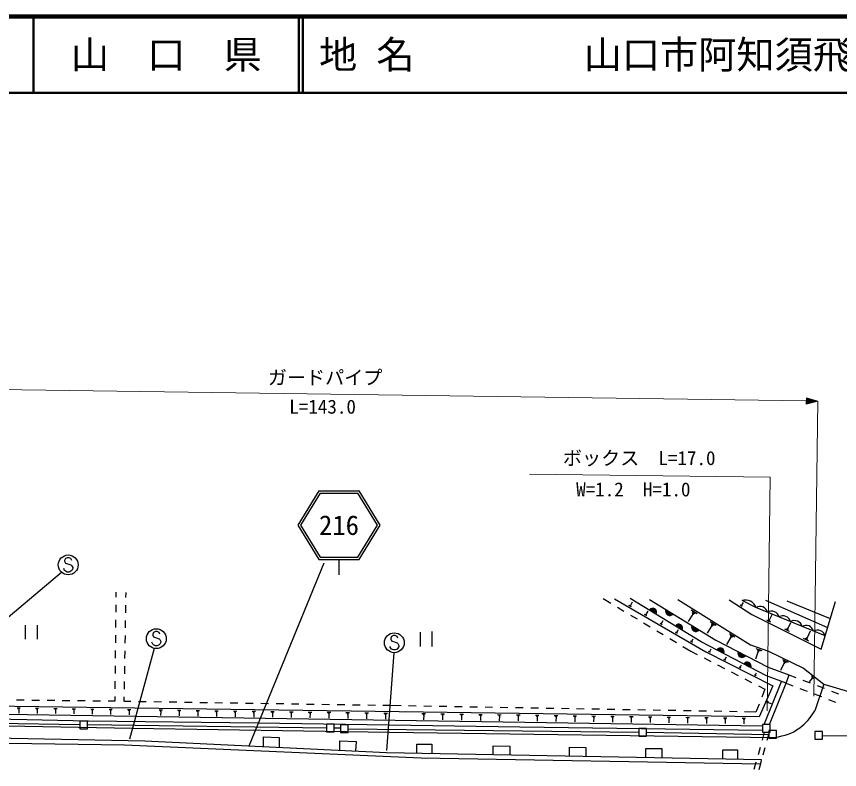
# Model space of a CAD drawing. Units: millimetres, scale not verified. Extents: x 40000 to 680000, y 20000 to 380000.
# Drawn here: x 330758 to 438524, y 281405 to 380000 of the extents above; entities that cross this region are included whole.
import ezdxf
from ezdxf.enums import TextEntityAlignment as Align

# ---------------------------------------------------------------- set-up
doc = ezdxf.new("R2010")
doc.units = ezdxf.units.MM
doc.header["$LTSCALE"] = 1000
for name, color, linetype, lineweight in [('M-BGD', 7, 'Continuous', 25), ('M-BMK-ROW', 30, 'Continuous', 25), ('M-STR-HTXT', 7, 'Continuous', 13), ('M-STR-STRC', 7, 'Continuous', 25), ('M-STR-STRD', 7, 'Continuous', 25), ('M-TTL', 7, 'Continuous', 13), ('M-TTL-LINE', 7, 'Continuous', 50)]:
    doc.layers.add(name, color=color, linetype=linetype, lineweight=lineweight)
doc.layers.add('M-TTL-TXT', color=7, linetype='Continuous')
doc.styles.add('ＭＳ ゴシック', font='')
doc.styles.get('ＭＳ ゴシック').set_extended_font_data('MS Gothic')

msp = doc.modelspace()

# ---------------------------------------------------------------- linework, layer by layer
at = {"layer": 'M-BGD'}
for p, q in [((343783, 304635), (343776, 303987)), ((345098, 303939), (345108, 304565)), ((343765, 302987), (343755, 301987)), ((345064, 301939), (345081, 302939)), ((407558, 303781), (408580, 303170)), ((411283, 302705), (410958, 302894)), ((411233, 302806), (411071, 302901)), ((411224, 302884), (411143, 302932)), ((411184, 302908), (411436, 303341)), ((425791, 302747), (425528, 302919)), ((425754, 302834), (425623, 302920)), ((425750, 302899), (425684, 302942)), ((425717, 302921), (425947, 303271)), ((428846, 303586), (436959, 299980)), ((431625, 303508), (437318, 301166)), ((409438, 302657), (410297, 302144)), ((413213, 301716), (413451, 302123)), ((419342, 301826), (418688, 300779)), ((419113, 302332), (419898, 301842)), ((419228, 302079), (419620, 301834)), ((419244, 301887), (419440, 301764)), ((343744, 300987), (343733, 299987)), ((345031, 299939), (345048, 300939)), ((411155, 301630), (412013, 301117)), ((413307, 301525), (413001, 301703)), ((413260, 301621), (413107, 301710)), ((413251, 301694), (413175, 301738)), ((415224, 300536), (415446, 300917)), ((421599, 300779), (422374, 300295)), ((429515, 300683), (428990, 300944)), ((429427, 300835), (429165, 300966)), ((429405, 300956), (429274, 301021)), ((429339, 300988), (429688, 301689)), ((331877, 300327), (331877, 298464)), ((333486, 300327), (333486, 298464)), ((412872, 300604), (413730, 300091)), ((415311, 300357), (415025, 300524)), ((415267, 300446), (415124, 300530)), ((415259, 300515), (415188, 300557)), ((417215, 299366), (417423, 299723)), ((421825, 300279), (421179, 299245)), ((421712, 300529), (422099, 300287)), ((421728, 300339), (421922, 300218)), ((431965, 299465), (431351, 299770)), ((431862, 299644), (431555, 299796)), ((431836, 299784), (431683, 299860)), ((431760, 299822), (432167, 300642)), ((343723, 298987), (343712, 297987)), ((344998, 297940), (345014, 298940)), ((383609, 299396), (383609, 297533)), ((385133, 299480), (385133, 297533)), ((414588, 299578), (415447, 299065)), ((416305, 298552), (417163, 298038)), ((417297, 299199), (417029, 299355)), ((417256, 299283), (417122, 299361)), ((417248, 299347), (417182, 299386)), ((419139, 298125), (419381, 298539)), ((424307, 298752), (423707, 297792)), ((424097, 299218), (424817, 298767)), ((424202, 298985), (424562, 298760)), ((424217, 298809), (424397, 298696)), ((434509, 298200), (433802, 298552)), ((434391, 298406), (434038, 298581)), ((434361, 298568), (434185, 298655)), ((434273, 298611), (434742, 299554)), ((418022, 297525), (419044, 296914)), ((419263, 298053), (419015, 298198)), ((343701, 296987), (343690, 295987)), ((344964, 295940), (344981, 296940)), ((419044, 296914), (419897, 296476)), ((421612, 296721), (421360, 296849)), ((421486, 296785), (421699, 297205)), ((427877, 296881), (427525, 295862)), ((427582, 297268), (428347, 297004)), ((427729, 297075), (428112, 296943)), ((427781, 296914), (427972, 296848)), ((420787, 296019), (421676, 295562)), ((423622, 295701), (423387, 295821)), ((423505, 295761), (423704, 296153)), ((431289, 295378), (430806, 294384)), ((431037, 295807), (431783, 295445)), ((431163, 295592), (431536, 295411)), ((431196, 295423), (431382, 295332)), ((343680, 294987), (343669, 293987)), ((344931, 293940), (344948, 294940)), ((422566, 295105), (423456, 294648)), ((425616, 294690), (425398, 294801)), ((425507, 294745), (425692, 295110)), ((424345, 294191), (425235, 293735)), ((426124, 293278), (427014, 292821)), ((427594, 293687), (427392, 293789)), ((427493, 293738), (427664, 294075)), ((431517, 292728), (431944, 293789)), ((431881, 293814), (432790, 293466)), ((434920, 293360), (434562, 292907)), ((434840, 293608), (435180, 293340)), ((434878, 293394), (434963, 293327)), ((434880, 293484), (435050, 293350)), ((343658, 292987), (343648, 291987)), ((344897, 291941), (344914, 292940)), ((427903, 292364), (428757, 291926)), ((428659, 287281), (430911, 292946)), ((429352, 287282), (431517, 292728)), ((431517, 292728), (432414, 292383)), ((433724, 293108), (434658, 292751)), ((436478, 292569), (435296, 289080)), ((435592, 292394), (436526, 292037)), ((436478, 292569), (439677, 291631)), ((343637, 290987), (343630, 290340)), ((428757, 291926), (428350, 290894)), ((433347, 292023), (434280, 291664)), ((435213, 291305), (436146, 290946)), ((437460, 291679), (438394, 291322)), ((331761, 290466), (330761, 290477)), ((333761, 290445), (332761, 290456)), ((335761, 290424), (334761, 290434)), ((337761, 290402), (336761, 290413)), ((339761, 290381), (338761, 290392)), ((341761, 290360), (340761, 290370)), ((343630, 290340), (342761, 290349)), ((344870, 290315), (344881, 290941)), ((345752, 290301), (344870, 290315)), ((347752, 290270), (346752, 290285)), ((349752, 290238), (348752, 290254)), ((351751, 290207), (350752, 290222)), ((353751, 290175), (352751, 290191)), ((355751, 290144), (354751, 290159)), ((357751, 290112), (356751, 290128)), ((359750, 290081), (358751, 290096)), ((361750, 290049), (360750, 290065)), ((363750, 290018), (362750, 290033)), ((365750, 289986), (364750, 290002)), ((367749, 289955), (366750, 289970)), ((369749, 289923), (368749, 289939)), ((371749, 289892), (370749, 289907)), ((427984, 289963), (427577, 288931)), ((429028, 290099), (429158, 290391)), ((429109, 290151), (429174, 290297)), ((429174, 290166), (429206, 290239)), ((429190, 290202), (429579, 290030)), ((437080, 290586), (438013, 290227)), ((330859, 289470), (331261, 289464)), ((330958, 289402), (331159, 289399)), ((331008, 289334), (331108, 289333)), ((331058, 289333), (331050, 288798)), ((333259, 289436), (333663, 289431)), ((333359, 289368), (333561, 289365)), ((333409, 289299), (333510, 289298)), ((333459, 289299), (333452, 288760)), ((335662, 289403), (336069, 289397)), ((335763, 289333), (335966, 289331)), ((335812, 289265), (335914, 289264)), ((335863, 289264), (335856, 288721)), ((338067, 289369), (338477, 289363)), ((338169, 289299), (338374, 289297)), ((338219, 289230), (338321, 289229)), ((338270, 289230), (338263, 288683)), ((340475, 289335), (340888, 289330)), ((340578, 289265), (340784, 289262)), ((340628, 289196), (340731, 289194)), ((340680, 289195), (340672, 288645)), ((342886, 289302), (343302, 289296)), ((342989, 289231), (343197, 289228)), ((343040, 289161), (343144, 289160)), ((343092, 289160), (343084, 288607)), ((345300, 289268), (345718, 289262)), ((345404, 289197), (345613, 289194)), ((345455, 289126), (345560, 289125)), ((345507, 289126), (345500, 288568)), ((349433, 289210), (349860, 289204)), ((349539, 289138), (349752, 289135)), ((349591, 289066), (349698, 289064)), ((349644, 289065), (349637, 288497)), ((351857, 289176), (352288, 289170)), ((351964, 289103), (352179, 289100)), ((352017, 289030), (352124, 289029)), ((352071, 289029), (352062, 288454)), ((354285, 289142), (354722, 289136)), ((354394, 289068), (354612, 289065)), ((354447, 288994), (354556, 288993)), ((354502, 288994), (354494, 288411)), ((356719, 289108), (357162, 289102)), ((356829, 289033), (357050, 289030)), ((356883, 288958), (356994, 288957)), ((356939, 288958), (356930, 288368)), ((359159, 289074), (359606, 289068)), ((359270, 288998), (359493, 288995)), ((359325, 288923), (359436, 288921)), ((359381, 288922), (359372, 288325)), ((361604, 289040), (362056, 289034)), ((361716, 288963), (361942, 288960)), ((361771, 288887), (361884, 288885)), ((361828, 288886), (361819, 288282)), ((364054, 289006), (364511, 288999)), ((364167, 288928), (364396, 288925)), ((364223, 288851), (364338, 288849)), ((364281, 288850), (364272, 288240)), ((366509, 288971), (366971, 288965)), ((366623, 288893), (366854, 288889)), ((366680, 288815), (366795, 288813)), ((368968, 288937), (369434, 288930)), ((369084, 288858), (369317, 288854)), ((371432, 288902), (371902, 288896)), ((371548, 288822), (371783, 288819)), ((373749, 289860), (372749, 289876)), ((373899, 288868), (374373, 288861)), ((375748, 289829), (374749, 289845)), ((376371, 288833), (376849, 288827)), ((377748, 289797), (376748, 289813)), ((379630, 289768), (378748, 289782)), ((381107, 289742), (379630, 289768)), ((383107, 289707), (382107, 289724)), ((385106, 289672), (384106, 289690)), ((387106, 289637), (386106, 289655)), ((389106, 289602), (388106, 289620)), ((391105, 289567), (390105, 289585)), ((393105, 289533), (392105, 289550)), ((395105, 289498), (394105, 289515)), ((397104, 289463), (396105, 289480)), ((399104, 289428), (398104, 289445)), ((401104, 289393), (400104, 289411)), ((403104, 289358), (402104, 289376)), ((405103, 289323), (404103, 289341)), ((407103, 289288), (406103, 289306)), ((409103, 289254), (408103, 289271)), ((411102, 289219), (410102, 289236)), ((413102, 289184), (412102, 289201)), ((415102, 289149), (414102, 289166)), ((417101, 289114), (416102, 289132)), ((419101, 289079), (418101, 289097)), ((421101, 289044), (420101, 289062)), ((423100, 289009), (422101, 289027)), ((425100, 288975), (424100, 288992)), ((427577, 288931), (426100, 288957)), ((366738, 288814), (366729, 288199)), ((369141, 288779), (369257, 288778)), ((369199, 288778), (369190, 288158)), ((371606, 288743), (371723, 288742)), ((371664, 288743), (371656, 288116)), ((374017, 288787), (374254, 288784)), ((374075, 288707), (374193, 288706)), ((374134, 288707), (374125, 288075)), ((376489, 288752), (376728, 288749)), ((376548, 288671), (376667, 288670)), ((376608, 288671), (376599, 288033)), ((378847, 288799), (379329, 288792)), ((378966, 288717), (379207, 288713)), ((379025, 288635), (379146, 288634)), ((379085, 288635), (379076, 287992)), ((383842, 288729), (384322, 288722)), ((383961, 288647), (384201, 288644)), ((384020, 288566), (384140, 288565)), ((384080, 288566), (384071, 287926)), ((386322, 288694), (386801, 288687)), ((386441, 288613), (386680, 288609)), ((386500, 288532), (386619, 288531)), ((386559, 288531), (386550, 287894)), ((388801, 288659), (389278, 288653)), ((388919, 288578), (389157, 288575)), ((388978, 288498), (389097, 288496)), ((389037, 288497), (389028, 287862)), ((391278, 288625), (391753, 288618)), ((391396, 288544), (391633, 288541)), ((391454, 288464), (391573, 288462)), ((391513, 288463), (391504, 287830)), ((393753, 288590), (394226, 288584)), ((393871, 288510), (394107, 288506)), ((393929, 288430), (394047, 288428)), ((393988, 288429), (393979, 287799)), ((396227, 288556), (396698, 288549)), ((396344, 288475), (396579, 288472)), ((396402, 288396), (396519, 288394)), ((396460, 288395), (396452, 287767)), ((398699, 288521), (399168, 288514)), ((398815, 288441), (399050, 288438)), ((398873, 288362), (398990, 288360)), ((398932, 288361), (398923, 287735)), ((401169, 288486), (401637, 288480)), ((401285, 288407), (401519, 288404)), ((401342, 288328), (401459, 288326)), ((401401, 288327), (401392, 287703)), ((403638, 288452), (404104, 288445)), ((403753, 288373), (403986, 288369)), ((403810, 288294), (403927, 288292)), ((403869, 288293), (403860, 287672)), ((406104, 288417), (406569, 288411)), ((406219, 288338), (406452, 288335)), ((406276, 288260), (406393, 288258)), ((406334, 288259), (406326, 287640)), ((408570, 288383), (409032, 288376)), ((408684, 288304), (408916, 288301)), ((408741, 288226), (408857, 288225)), ((408799, 288225), (408790, 287608)), ((411033, 288348), (411494, 288342)), ((411147, 288270), (411378, 288267)), ((411204, 288192), (411319, 288191)), ((411261, 288191), (411253, 287577)), ((413495, 288314), (413954, 288308)), ((413608, 288236), (413838, 288233)), ((413665, 288158), (413780, 288157)), ((413722, 288158), (413714, 287545)), ((415955, 288280), (416412, 288273)), ((416068, 288202), (416297, 288198)), ((416124, 288125), (416239, 288123)), ((416181, 288124), (416173, 287514)), ((418413, 288245), (418869, 288239)), ((418526, 288168), (418754, 288164)), ((418582, 288091), (418696, 288089)), ((418639, 288090), (418630, 287482)), ((420870, 288211), (421324, 288204)), ((420982, 288133), (421209, 288130)), ((421038, 288057), (421152, 288055)), ((421095, 288056), (421086, 287450)), ((423325, 288176), (423777, 288170)), ((423437, 288099), (423663, 288096)), ((423492, 288023), (423605, 288022)), ((423549, 288022), (423540, 287419)), ((425778, 288142), (426229, 288136)), ((425890, 288065), (426115, 288062)), ((425945, 287989), (426058, 287988)), ((426001, 287989), (425993, 287387)), ((429450, 287282), (428450, 287282)), ((428450, 287282), (428450, 286282)), ((429450, 286282), (429450, 287282)), ((428662, 286282), (428381, 285262)), ((428450, 286282), (429450, 286282)), ((429065, 285268), (429343, 286284)), ((428116, 284298), (427850, 283334)), ((428539, 283338), (428802, 284303)), ((427585, 282370), (427320, 281405)), ((428013, 281408), (428276, 282373))]:
    msp.add_line(p, q, dxfattribs=at)
for points in [[(409062, 303768), (421027, 296794), (429803, 292342), (428017, 288311), (317924, 289851), (310608, 291434), (307602, 292972), (306116, 294423), (304411, 297294), (302327, 297350), (304527, 293557), (306835, 291483), (310521, 289691), (317875, 288251), (340204, 287793), (362403, 287511), (396678, 286996), (428450, 286554)], [(431517, 292728), (428942, 293655), (420412, 298138), (411114, 303814)], [(413622, 303684), (422323, 298362), (429170, 294828), (431881, 293814)], [(417332, 303682), (426853, 297731), (429206, 296919), (433789, 294692), (436478, 292569)], [(424065, 303640), (427035, 301692), (436113, 297180), (437994, 303401)], [(436639, 298901), (427586, 302633), (425757, 303548)], [(303055, 296095), (303559, 296386), (305126, 293844), (306869, 292273), (310674, 290261), (318028, 288837), (428450, 287123)], [(312988, 287432), (345936, 286819), (379584, 286298), (429992, 285582)], [(363119, 284367), (363119, 285680), (365151, 285595), (365151, 284271)], [(373110, 283896), (373110, 285172), (375227, 285087), (375135, 283800)], [(383185, 283533), (383185, 284748), (385133, 284748), (385133, 283495)], [(393176, 283341), (393176, 284493), (395355, 284477), (395356, 283300)], [(403167, 283150), (403167, 284322), (405285, 284293), (405289, 283109)], [(413157, 282959), (413157, 284156), (415274, 284156), (415275, 282918)], [(423233, 282766), (423233, 283986), (425180, 283986), (425180, 282728)]]:
    msp.add_lwpolyline(points, dxfattribs=at)
for centre, radius, start, end in [((426177, 302101), 1506, 20.69571, 106.17418), ((414056, 302018), 500, 328.59797, 148.59797), ((414056, 302018), 400, 328.59797, 148.59797), ((414056, 302018), 300, 328.59797, 148.59797), ((414056, 302018), 200, 328.59797, 148.59797), ((414056, 302018), 100, 328.59797, 148.59797), ((414056, 302018), 100, 328.59797, 148.59797), ((416294, 302112), 552, 153.99953, 323.09429), ((416294, 302112), 442, 155.36851, 321.72531), ((416294, 302112), 332, 157.65927, 319.43455), ((416294, 302112), 221, 162.28928, 314.80454), ((416294, 302112), 110, 176.91363, 300.1802), ((416294, 302112), 100, 180.21515, 296.87867), ((428099, 301737), 1032, 15.37156, 119.82046), ((429608, 301115), 1032, 15.37156, 119.82046), ((431117, 300493), 1032, 15.37156, 119.82046), ((432626, 299871), 1032, 15.37156, 119.82046), ((417470, 299934), 500, 328.59797, 148.59797), ((417470, 299934), 400, 328.59797, 148.59797), ((417470, 299934), 300, 328.59797, 148.59797), ((417470, 299934), 200, 328.59797, 148.59797), ((417470, 299934), 100, 328.59797, 148.59797), ((417470, 299934), 100, 328.59797, 148.59797), ((419706, 300024), 552, 153.99953, 323.09429), ((419706, 300024), 442, 155.36851, 321.72531), ((419706, 300024), 332, 157.65927, 319.43455), ((419706, 300024), 221, 162.28928, 314.80454), ((419706, 300024), 110, 176.91363, 300.1802), ((419706, 300024), 100, 180.21515, 296.87867), ((434135, 299249), 1032, 15.37156, 119.82046), ((435644, 298627), 1032, 15.37156, 119.82046), ((422907, 296827), 500, 332.2751, 152.2751), ((422907, 296827), 400, 332.2751, 152.2751), ((422907, 296827), 300, 332.2751, 152.2751), ((422907, 296827), 200, 332.2751, 152.2751), ((422907, 296827), 100, 332.2751, 152.2751), ((422907, 296827), 100, 332.2751, 152.2751), ((425770, 296642), 552, 158.15305, 327.24781), ((425770, 296642), 442, 159.52203, 325.87883), ((425770, 296642), 332, 161.81279, 323.58807), ((425770, 296642), 221, 166.4428, 318.95806), ((425770, 296642), 110, 181.06714, 304.33371), ((425770, 296642), 100, 184.36867, 301.03218), ((426448, 294966), 500, 332.2751, 152.2751), ((426448, 294966), 400, 332.2751, 152.2751), ((426448, 294966), 300, 332.2751, 152.2751), ((426448, 294966), 200, 332.2751, 152.2751), ((426448, 294966), 100, 332.2751, 152.2751), ((426448, 294966), 100, 332.2751, 152.2751)]:
    msp.add_arc(centre, radius, start, end, dxfattribs=at)
msp.add_open_spline([(429992, 285582), (431470, 285918), (432193, 286037), (433307, 286864), (434241, 287557), (434594, 288022), (435296, 289080)], degree=3, knots=[0, 0, 0, 0, 1, 1, 1, 2, 2, 2, 2], dxfattribs=at)
at = {"layer": 'M-BMK-ROW'}
for p, q in [((340042, 287755), (339042, 287755)), ((339042, 287755), (339042, 286755)), ((340042, 286755), (340042, 287755)), ((327071, 287494), (339042, 287284)), ((339042, 286755), (340042, 286755)), ((340042, 287297), (371359, 286877)), ((372359, 287361), (371359, 287361)), ((371359, 287361), (371359, 286361)), ((372359, 286361), (372359, 287361)), ((372359, 286870), (373183, 286851)), ((374183, 287267), (373183, 287267)), ((373183, 287267), (373183, 286267)), ((374183, 286267), (374183, 287267)), ((374183, 286738), (412256, 286279)), ((413256, 286770), (412256, 286770)), ((412256, 286770), (412256, 285770)), ((413256, 285770), (413256, 286770)), ((371359, 286361), (372359, 286361)), ((373183, 286267), (374183, 286267)), ((412256, 285770), (413256, 285770)), ((413256, 286296), (429264, 285976)), ((430264, 286516), (429264, 286516)), ((429264, 286516), (429264, 285516)), ((430264, 285516), (430264, 286516)), ((436291, 286402), (435291, 286402)), ((435291, 286402), (435291, 285402)), ((436291, 285402), (436291, 286402)), ((436291, 285869), (459932, 285585)), ((429264, 285516), (430264, 285516)), ((435291, 285402), (436291, 285402))]:
    msp.add_line(p, q, dxfattribs=at)
at = {"layer": 'M-STR-HTXT'}
for p, q in [((305948, 331487), (434175, 329656)), ((434181, 330057), (434169, 329254)), ((435077, 329803), (434178, 329816)), ((434179, 329897), (434779, 329888)), ((434480, 329973), (434180, 329977)), ((435675, 329634), (434181, 330057)), ((435675, 329634), (434169, 329254)), ((434471, 329330), (434171, 329334)), ((434172, 329414), (434772, 329406)), ((435073, 329482), (434173, 329495)), ((434174, 329575), (435374, 329558)), ((435675, 329634), (434175, 329656)), ((434176, 329736), (435376, 329719)), ((435675, 329634), (435140, 290998))]:
    msp.add_line(p, q, dxfattribs=at)
msp.add_lwpolyline([(397928, 320086), (429428, 319668), (429068, 289080)], dxfattribs=at)
at = {"layer": 'M-STR-STRC'}
for p, q in [((370351, 317900), (367587, 313400)), ((370519, 317600), (367939, 313400)), ((370351, 317900), (375623, 317900)), ((370519, 317600), (375455, 317600)), ((378035, 313400), (375455, 317600)), ((378387, 313400), (375623, 317900)), ((367587, 313400), (370351, 308900)), ((367939, 313400), (370519, 309200)), ((375455, 309200), (378035, 313400)), ((375623, 308900), (378387, 313400)), ((337180, 309021), (337062, 308785)), ((337062, 308785), (337062, 308666)), ((337062, 308666), (337180, 308430)), ((337416, 309139), (337180, 309021)), ((337180, 308430), (337889, 308194)), ((337653, 309139), (337416, 309139)), ((337889, 309021), (337653, 309139)), ((338007, 308785), (337889, 309021)), ((370988, 308445), (361176, 284459)), ((370351, 308900), (375623, 308900)), ((370519, 309200), (375455, 309200)), ((372987, 308900), (372987, 306900)), ((336675, 307219), (311389, 285985)), ((337062, 307485), (336944, 307721)), ((337180, 307366), (337062, 307485)), ((337416, 307248), (337180, 307366)), ((337653, 307248), (337416, 307248)), ((337889, 307366), (337653, 307248)), ((337889, 308194), (338007, 308075)), ((338007, 307485), (337889, 307366)), ((338007, 308075), (338126, 307839)), ((338126, 307721), (338007, 307485)), ((338126, 307839), (338126, 307721)), ((348713, 299365), (348595, 299129)), ((348595, 299129), (348595, 299011)), ((348595, 299011), (348713, 298774)), ((348949, 299483), (348713, 299365)), ((348713, 298774), (349422, 298538)), ((349186, 299483), (348949, 299483)), ((349422, 299365), (349186, 299483)), ((349540, 299129), (349422, 299365)), ((349422, 298538), (349540, 298420)), ((379875, 298831), (379757, 298595)), ((379757, 298595), (379757, 298477)), ((380111, 298949), (379875, 298831)), ((380348, 298949), (380111, 298949)), ((380584, 298831), (380348, 298949)), ((380702, 298595), (380584, 298831)), ((348595, 297829), (348477, 298065)), ((348713, 297711), (348595, 297829)), ((348949, 297592), (348713, 297711)), ((349186, 297592), (348949, 297592)), ((349422, 297711), (349186, 297592)), ((349540, 297829), (349422, 297711)), ((349540, 298420), (349658, 298183)), ((349658, 298065), (349540, 297829)), ((349658, 298183), (349658, 298065)), ((379757, 297295), (379639, 297531)), ((379757, 298477), (379875, 298240)), ((379875, 298240), (380584, 298004)), ((380584, 298004), (380702, 297886)), ((380702, 297886), (380821, 297649)), ((380821, 297531), (380702, 297295)), ((380821, 297649), (380821, 297531)), ((348775, 297271), (345541, 285366)), ((379232, 283899), (380203, 296704)), ((379875, 297177), (379757, 297295)), ((380111, 297058), (379875, 297177)), ((380348, 297058), (380111, 297058)), ((380584, 297177), (380348, 297058)), ((380702, 297295), (380584, 297177))]:
    msp.add_line(p, q, dxfattribs=at)
for centre in [(337535, 308194), (349068, 298538), (380230, 298004)]:
    msp.add_circle(centre, 1300, dxfattribs=at)
at = {"layer": 'M-STR-STRD'}
msp.add_lwpolyline([(428328, 282668), (379189, 283609), (347566, 285101), (299419, 286087), (299419, 285558), (323620, 284929), (344921, 284625), (383729, 282943), (428234, 282145)], close=True, dxfattribs=at)
at = {"layer": 'M-TTL', "color": 2, "lineweight": 140}
msp.add_line((680000, 380000), (40000, 380000), dxfattribs=at)
at = {"layer": 'M-TTL-LINE'}
for p, q in [((333000, 380000), (333000, 370000)), ((367750, 380000), (367750, 370000)), ((368250, 380000), (368250, 370000)), ((40000, 370000), (680000, 370000))]:
    msp.add_line(p, q, dxfattribs=at)

# ---------------------------------------------------------------- texts
at = {"layer": 'M-STR-HTXT', "style": 'ＭＳ ゴシック'}
for s, p in [('ガードパイプ', (371167, 331260)), ('L=143.0', (370842, 327446)), ('ボックス\u3000L=17.0', (412297, 320713)), ('W=1.2\u3000H=1.0', (411526, 316615))]:
    msp.add_text(s, height=1833, dxfattribs=at).set_placement(p, align=Align.BOTTOM_CENTER)
at = {"layer": 'M-STR-STRC', "style": 'ＭＳ ゴシック'}
msp.add_text('216', height=2566, dxfattribs=at).set_placement((372987, 313400), align=Align.MIDDLE_CENTER)
at = {"layer": 'M-TTL-TXT', "style": 'ＭＳ ゴシック'}
msp.add_text('山\u3000口\u3000県', height=3666, dxfattribs=at).set_placement((350375, 375000), align=Align.MIDDLE_CENTER)
for s, p in [('地 名', (370380, 375000)), ('山口市阿知須飛石', (405024, 375000))]:
    msp.add_text(s, height=3666, dxfattribs=at).set_placement(p, align=Align.MIDDLE_LEFT)

doc.saveas('drawing.dxf')
